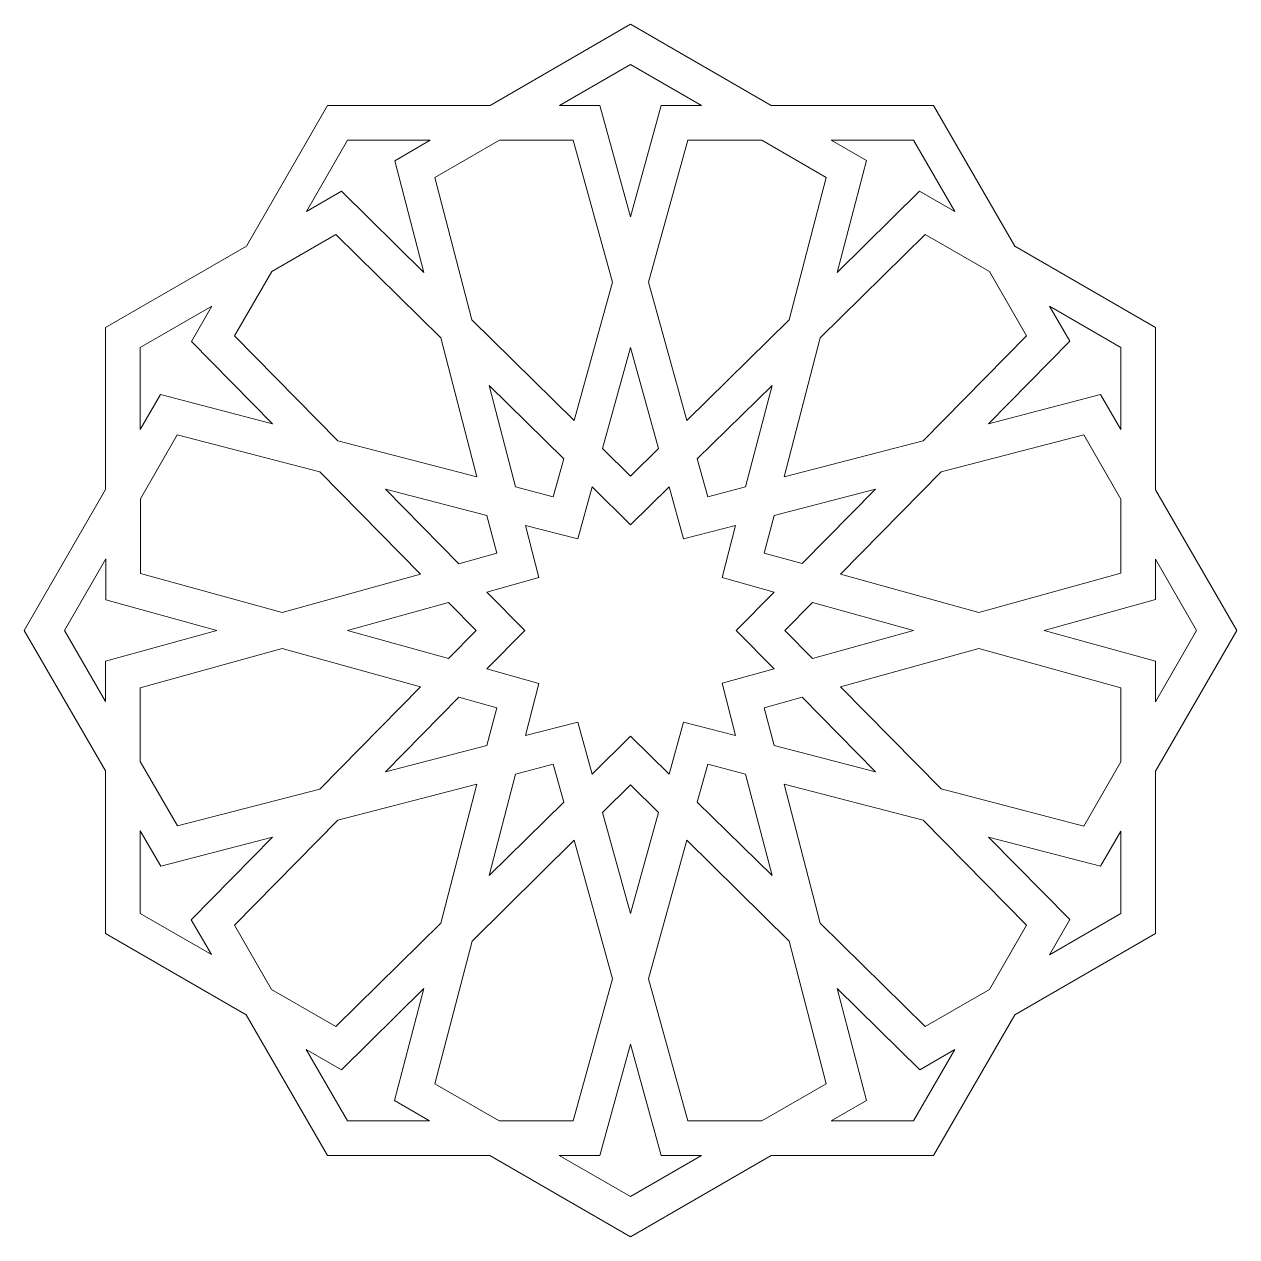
# Model space of a CAD drawing. Header units: inches. Extents: x 0 to 8.28, y -9.88 to -1.6.
import ezdxf

# ---------------------------------------------------------------- set-up
doc = ezdxf.new("R2010")
doc.units = ezdxf.units.IN
doc.header["$MEASUREMENT"] = 0
doc.layers.add('Layer 1', color=7, linetype='Continuous')

msp = doc.modelspace()

# ---------------------------------------------------------------- linework, layer by layer
at = {"layer": 'Layer 1', "lineweight": 0}
for points in [[(7.7226, -6.6985), (8.2772, -5.7382), (7.7226, -4.7777), (7.7226, -3.6688), (6.7624, -3.1144), (6.2077, -2.1539), (5.0987, -2.154), (4.1385, -1.5995), (3.1796, -2.1542), (2.0695, -2.154), (1.5164, -3.1135), (0.5543, -3.6688), (0.5554, -4.7763), (0, -5.7382), (0.5543, -6.6962), (0.5543, -7.8075), (1.5148, -8.3618), (2.0695, -9.3223), (3.1781, -9.3222), (4.1385, -9.8769), (5.0987, -9.3223), (6.2077, -9.3223), (6.7624, -8.3621), (7.7226, -7.8075), (7.7226, -6.6985)], [(4.1385, -1.8734), (4.6244, -2.154), (4.3483, -2.154), (4.1385, -2.915), (3.9284, -2.1544), (3.6532, -2.1542), (4.1385, -1.8734)], [(2.2064, -2.3912), (2.7702, -2.3913), (2.5288, -2.5309), (2.727, -3.2934), (2.1647, -2.7395), (1.9265, -2.8771), (2.2064, -2.3912)], [(2.804, -2.6458), (3.2435, -2.3914), (3.7482, -2.3916), (4.0155, -3.3607), (3.7548, -4.3056), (3.0562, -3.6177), (2.804, -2.6458)], [(5.4738, -2.6446), (5.2208, -3.6177), (4.5223, -4.3056), (4.2616, -3.3607), (4.5289, -2.3912), (5.035, -2.3912), (5.4738, -2.6446)], [(6.0709, -2.3912), (6.3516, -2.8772), (6.1124, -2.7391), (5.5499, -3.2932), (5.7488, -2.5295), (5.5091, -2.3912), (6.0709, -2.3912)], [(1.6902, -3.2873), (2.1272, -3.0352), (2.8435, -3.7408), (3.0899, -4.6894), (2.1413, -4.4429), (1.4364, -3.7275), (1.6902, -3.2873)], [(6.8415, -3.726), (6.1357, -4.4429), (5.1873, -4.6894), (5.4336, -3.7407), (6.1505, -3.0347), (6.5887, -3.288), (6.8415, -3.726)], [(0.7919, -3.8057), (1.2804, -3.524), (1.1412, -3.7655), (1.6937, -4.3266), (0.93, -4.1282), (0.7923, -4.3666), (0.7919, -3.8057)], [(7.4855, -3.8057), (7.4855, -4.367), (7.3477, -4.1278), (6.5835, -4.3264), (7.1375, -3.7637), (6.9993, -3.525), (7.4855, -3.8057)], [(4.3292, -4.496), (4.1385, -4.6836), (3.9482, -4.496), (4.1385, -3.8062), (4.3292, -4.496)], [(3.6826, -4.5673), (3.6115, -4.825), (3.3526, -4.7578), (3.1729, -4.0649), (3.6826, -4.5673)], [(4.9247, -4.7578), (4.6658, -4.825), (4.5948, -4.5673), (5.1048, -4.0649), (4.9247, -4.7578)], [(2.7059, -5.3543), (1.7615, -5.615), (0.7934, -5.3481), (0.7928, -4.8399), (1.045, -4.403), (2.0182, -4.6559), (2.7059, -5.3543)], [(7.4855, -5.3471), (6.5161, -5.6149), (5.5714, -5.3543), (6.259, -4.6559), (7.2326, -4.4028), (7.4855, -4.8412), (7.4855, -5.3471)], [(3.1582, -4.9521), (3.2256, -5.211), (2.9678, -5.2821), (2.4657, -4.7723), (3.1582, -4.9521)], [(4.4015, -6.7184), (4.1385, -6.4597), (3.8762, -6.7184), (3.778, -6.3633), (3.4211, -6.4557), (3.5138, -6.0989), (3.1582, -6.0008), (3.4171, -5.7382), (3.1582, -5.4754), (3.5138, -5.3774), (3.421, -5.0205), (3.778, -5.1133), (3.8762, -4.7578), (4.1385, -5.0166), (4.4015, -4.7578), (4.4994, -5.1133), (4.8565, -5.0205), (4.7635, -5.3774), (5.1191, -5.4754), (4.8605, -5.7382), (5.1191, -6.0006), (4.7635, -6.0988), (4.8565, -6.4557), (4.4994, -6.363), (4.4015, -6.7184)], [(5.3098, -5.2819), (5.052, -5.211), (5.1191, -4.9521), (5.8114, -4.7723), (5.3098, -5.2819)], [(0.2739, -5.7382), (0.5561, -5.2497), (0.5563, -5.5285), (1.3158, -5.7382), (0.5547, -5.9484), (0.5543, -6.2229), (0.2739, -5.7382)], [(8.0033, -5.7382), (7.7226, -6.2243), (7.7226, -5.948), (6.9618, -5.738), (7.7226, -5.5276), (7.7226, -5.2521), (8.0033, -5.7382)], [(2.8965, -5.5476), (3.0843, -5.7382), (2.8965, -5.9285), (2.2066, -5.7382), (2.8965, -5.5476)], [(5.1929, -5.7382), (5.3807, -5.5476), (6.07, -5.7382), (5.3807, -5.9285), (5.1929, -5.7382)], [(2.7061, -6.122), (2.0182, -6.8204), (1.0463, -7.0728), (0.7915, -6.6326), (0.7915, -6.129), (1.7615, -5.8612), (2.7061, -6.122)], [(5.5714, -6.122), (6.5161, -5.861), (7.4855, -6.1286), (7.4855, -6.6349), (7.2328, -7.073), (6.259, -6.8201), (5.5714, -6.122)], [(2.9678, -6.1943), (3.2256, -6.2655), (3.1582, -6.5241), (2.4657, -6.704), (2.9678, -6.1943)], [(5.1191, -6.5238), (5.052, -6.2653), (5.3098, -6.1942), (5.8113, -6.704), (5.1191, -6.5238)], [(3.3526, -6.7186), (3.6115, -6.6515), (3.6826, -6.909), (3.1731, -7.4111), (3.3526, -6.7186)], [(4.5948, -6.909), (4.6658, -6.6512), (4.9247, -6.7186), (5.1048, -7.411), (4.5948, -6.909)], [(1.4353, -7.75), (2.1413, -7.0335), (3.0899, -6.7869), (2.8435, -7.7354), (2.1272, -8.4413), (1.6884, -8.1881), (1.4353, -7.75)], [(6.5887, -8.1884), (6.1506, -8.4413), (5.4336, -7.7352), (5.1873, -6.7866), (6.1357, -7.0332), (6.8415, -7.7498), (6.5887, -8.1884)], [(3.9482, -6.9801), (4.1385, -6.7926), (4.3292, -6.9801), (4.1385, -7.6698), (3.9482, -6.9801)], [(0.7915, -7.6704), (0.7915, -7.1061), (0.9313, -7.3477), (1.6938, -7.1497), (1.1398, -7.7123), (1.2775, -7.951), (0.7915, -7.6704)], [(6.9993, -7.9512), (7.1375, -7.7119), (6.5835, -7.1494), (7.3479, -7.348), (7.4855, -7.1091), (7.4855, -7.6704), (6.9993, -7.9512)], [(2.8036, -8.8322), (3.0568, -7.8585), (3.7548, -7.1706), (4.0157, -8.1155), (3.7482, -9.0849), (3.2417, -9.0849), (2.8036, -8.8322)], [(5.4742, -8.832), (5.0352, -9.0851), (4.5296, -9.0851), (4.2618, -8.1155), (4.5224, -7.1706), (5.2208, -7.8582), (5.4742, -8.832)], [(2.2064, -9.0851), (1.9254, -8.5988), (2.1647, -8.737), (2.7272, -8.1826), (2.5286, -8.9473), (2.7674, -9.0849), (2.2064, -9.0851)], [(6.0709, -9.0851), (5.5094, -9.0851), (5.7488, -8.9469), (5.5499, -8.1826), (6.1129, -8.737), (6.3516, -8.5992), (6.0709, -9.0851)], [(4.1385, -9.6029), (3.6525, -9.3222), (3.9288, -9.3222), (4.1385, -8.5611), (4.349, -9.3223), (4.6244, -9.3223), (4.1385, -9.6029)]]:
    msp.add_lwpolyline(points, dxfattribs=at)

doc.saveas('drawing.dxf')
